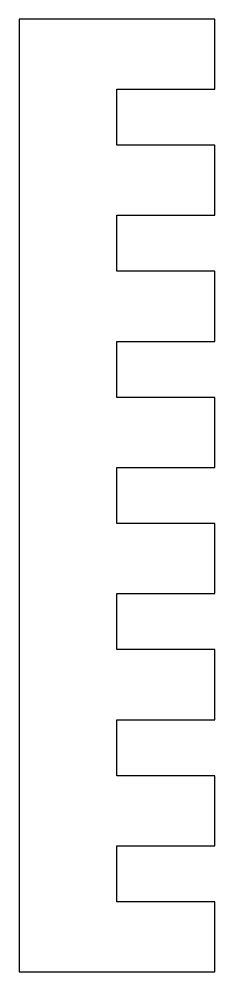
# Model space of a CAD drawing. Header units: inches. Extents: x -0.35 to 0.35, y -1.7 to 1.7.
import ezdxf

# ---------------------------------------------------------------- set-up
doc = ezdxf.new("R2010")
doc.units = ezdxf.units.IN
doc.header["$MEASUREMENT"] = 0

msp = doc.modelspace()

# ---------------------------------------------------------------- linework, layer by layer
msp.add_lwpolyline([(0.35, 0.35), (0, 0.35), (0, 0.55), (0.35, 0.55), (0.35, 0.8), (0, 0.8), (0, 1), (0.35, 1), (0.35, 1.25), (0, 1.25), (0, 1.45), (0.35, 1.45), (0.35, 1.7), (0, 1.7), (-0.35, 1.7), (-0.35, -1.7), (0, -1.7), (0.35, -1.7), (0.35, -1.45), (0, -1.45), (0, -1.25), (0.35, -1.25), (0.35, -1), (0, -1), (0, -0.8), (0.35, -0.8), (0.35, -0.55), (0, -0.55), (0, -0.35), (0.35, -0.35), (0.35, -0.1), (0, -0.1), (0, 0.1), (0.35, 0.1)], close=True)

doc.saveas('drawing.dxf')
